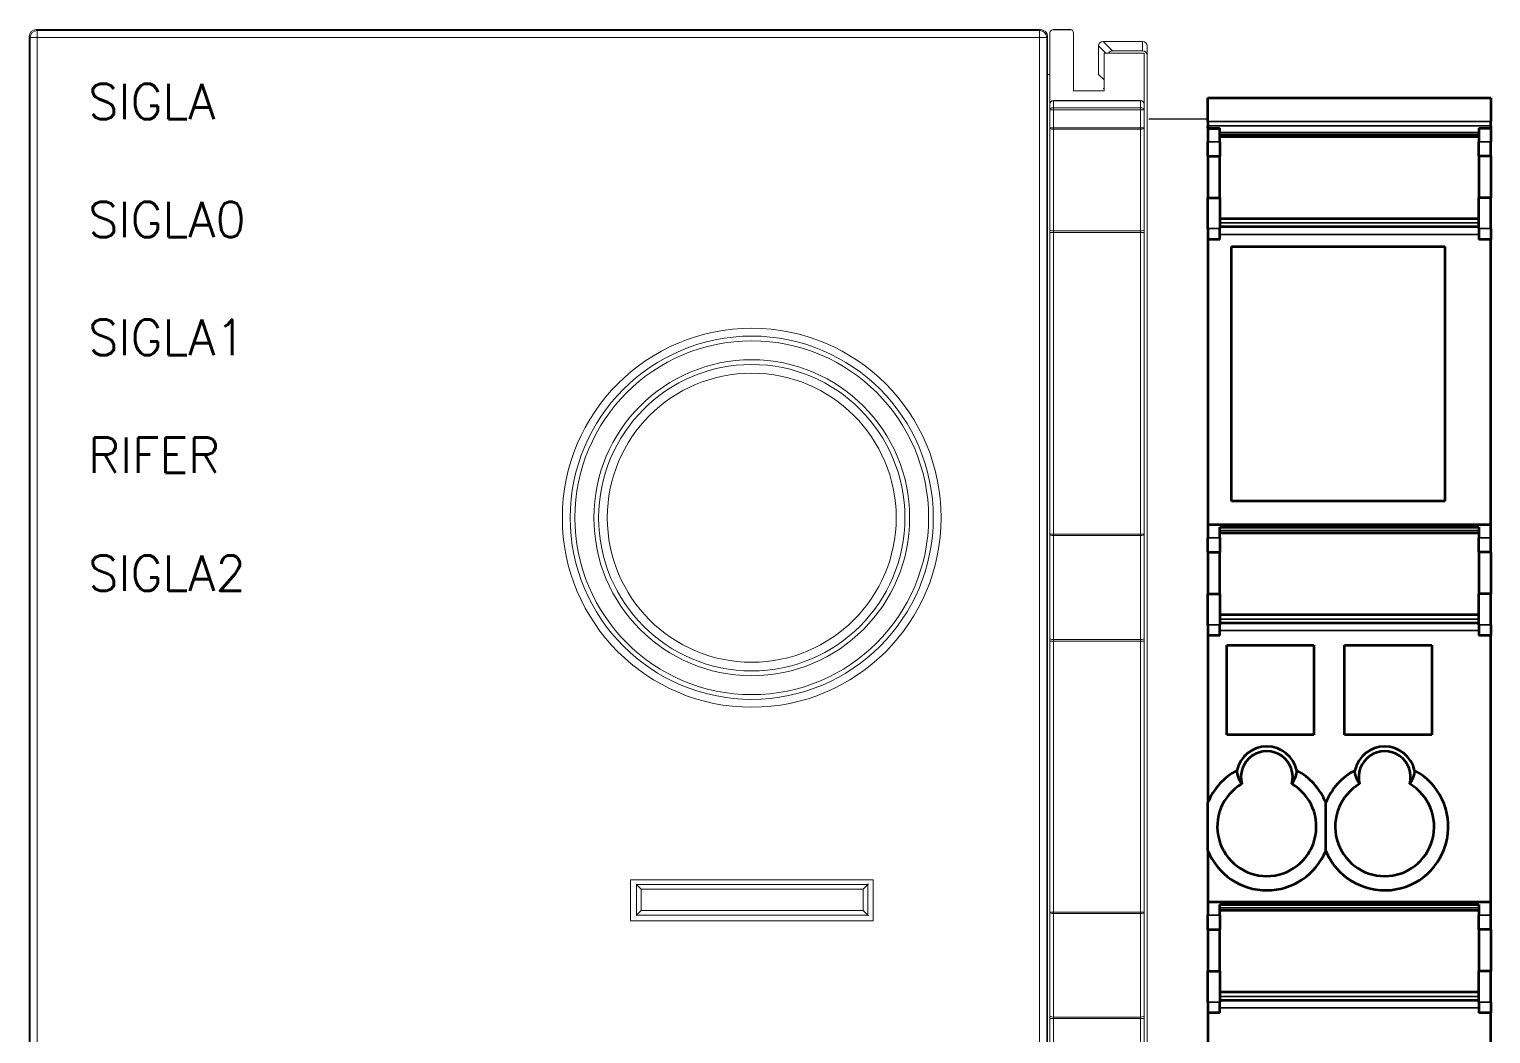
# Model space of a CAD drawing. Extents: x 0 to 62, y 0 to 98.8.
# Drawn here: x 0 to 62, y 56.2 to 98.8 of the extents above; entities that cross this region are included whole.
import ezdxf

# ---------------------------------------------------------------- set-up
doc = ezdxf.new("R2010")
doc.units = 0
doc.header["$LTSCALE"] = 4
doc.linetypes.add('CONTINUA', pattern=[0])
doc.layers.get('0').update_dxf_attribs({"linetype": 'CONTINUOUS'})
doc.layers.add('Sichtbar (ISO)', color=7, linetype='CONTINUOUS', lineweight=50)
doc.layers.add('Sichtbar schmal (ISO)', color=7, linetype='CONTINUOUS', lineweight=35)
doc.styles.get("Standard").update_dxf_attribs({"font": 'romans.shx'})

msp = doc.modelspace()

# ---------------------------------------------------------------- linework, layer by layer
msp.add_line((50, 95), (47.5, 95))
at = {"layer": 'Sichtbar (ISO)', "linetype": 'Continuous', "lineweight": 18}
for p, q in [((42.9, 98.8), (0.3, 98.8)), ((18.775, 98.801), (0.351, 98.801)), ((18.884, 98.801), (18.775, 98.801)), ((18.922, 98.801), (18.884, 98.801)), ((38.125, 98.801), (19.701, 98.801)), ((38.234, 98.801), (38.125, 98.801)), ((38.272, 98.801), (38.234, 98.801)), ((38.595, 98.8), (38.595, 98.801)), ((38.71, 98.8), (38.595, 98.801)), ((43.295, 98.652), (43.295, 95.646)), ((44.142, 98.814), (43.442, 98.802)), ((44.295, 98.664), (44.295, 96.2)), ((0, 98.5), (0, 0.3)), ((43.2, 55.67), (43.2, 98.5)), ((45.36, 96.901), (45.36, 98.101)), ((45.56, 98.301), (47.23, 98.301)), ((47.43, 95.526), (47.43, 98.101)), ((45.595, 96.2), (45.595, 97.8)), ((45.595, 97.8), (47.295, 97.8)), ((47.23, 97.901), (45.96, 97.901)), ((47.295, 95.646), (47.295, 97.8)), ((43.295, 96.901), (43.2, 96.901)), ((44.295, 96.2), (45.595, 96.2)), ((43.295, 95.401), (43.295, 95.646)), ((47.145, 95.796), (43.445, 95.796)), ((47.295, 95.646), (47.295, 95.401)), ((47.43, 95.526), (47.43, 94.135)), ((43.295, 95.401), (43.295, 94.63)), ((47.295, 94.63), (47.295, 95.401)), ((43.295, 94.63), (43.295, 90.317)), ((47.295, 90.317), (47.295, 94.63)), ((47.43, 94.12), (47.43, 94.135)), ((47.43, 93.664), (47.43, 94.12)), ((47.43, 93.055), (47.43, 93.664)), ((47.43, 93.055), (47.43, 91.293)), ((47.43, 89.982), (47.43, 91.293)), ((43.295, 90.317), (43.295, 90.202)), ((43.295, 90.202), (43.295, 77.403)), ((47.295, 90.202), (47.295, 90.317)), ((47.295, 77.403), (47.295, 90.202)), ((47.43, 89.526), (47.43, 89.982)), ((47.43, 77.438), (47.43, 89.526)), ((43.295, 77.403), (43.295, 72.991)), ((47.295, 72.991), (47.295, 77.403)), ((47.43, 77.32), (47.43, 77.438)), ((47.43, 76.864), (47.43, 77.32)), ((47.43, 76.254), (47.43, 76.864)), ((47.43, 76.254), (47.43, 74.503)), ((47.43, 73.182), (47.43, 74.503)), ((47.43, 72.726), (47.43, 73.182)), ((43.295, 72.991), (43.295, 72.867)), ((43.295, 72.867), (43.295, 61.373)), ((47.295, 72.867), (47.295, 72.991)), ((47.295, 61.373), (47.295, 72.867)), ((47.43, 61.438), (47.43, 72.726)), ((25.5, 61), (25.5, 62.75)), ((25.5, 62.75), (35.8, 62.75)), ((35.8, 62.75), (35.8, 61)), ((25.74, 62.573), (25.765, 62.548)), ((25.765, 62.548), (25.965, 62.348)), ((35.572, 62.548), (35.372, 62.348)), ((35.572, 62.548), (35.597, 62.572)), ((25.765, 61.241), (25.965, 61.441)), ((35.572, 61.24), (35.372, 61.44)), ((47.43, 61.438), (47.43, 61.32)), ((35.8, 61), (25.5, 61)), ((25.765, 61.241), (25.74, 61.217)), ((35.572, 61.24), (35.597, 61.216)), ((43.295, 61.373), (43.295, 56.989)), ((47.295, 56.989), (47.295, 61.373)), ((47.43, 61.32), (47.43, 60.864)), ((47.43, 60.254), (47.43, 60.864)), ((47.43, 60.254), (47.43, 58.503)), ((0, 58.466), (0, 58.357)), ((0, 58.357), (0, 53.701)), ((47.43, 57.182), (47.43, 58.503)), ((47.43, 57.182), (47.43, 56.726)), ((43.295, 56.989), (43.295, 56.865)), ((43.295, 56.865), (43.295, 42.723)), ((47.295, 56.865), (47.295, 56.989)), ((47.295, 42.723), (47.295, 56.865)), ((47.43, 56.726), (47.43, 43.038))]:
    msp.add_line(p, q, dxfattribs=at)
at = {"layer": 'Sichtbar (ISO)'}
for p, q in [((50, 94.9), (50, 95.9)), ((50, 95.9), (62, 95.9)), ((62, 95.9), (62, 94.9)), ((50, 94.9), (50, 94.717)), ((62, 94.717), (62, 94.9)), ((50, 94.617), (50, 94.717)), ((50, 94.617), (50, 94.612)), ((50, 94.617), (50.5, 94.617)), ((50, 94.612), (50, 94.042)), ((50, 94.612), (50.5, 94.612)), ((50.5, 94.612), (50.5, 94.617)), ((50.5, 94.042), (50.5, 94.612)), ((50.5, 94.26), (61.5, 94.26)), ((61.5, 94.617), (62, 94.617)), ((61.5, 94.617), (61.5, 94.612)), ((62, 94.612), (61.5, 94.612)), ((61.5, 94.612), (61.5, 94.042)), ((62, 94.717), (62, 94.617)), ((62, 94.617), (62, 94.612)), ((62, 94.612), (62, 94.042)), ((50, 93.433), (50, 94.042)), ((50.5, 94.042), (50.5, 93.433)), ((61.5, 93.433), (61.5, 94.042)), ((62, 93.433), (62, 94.042)), ((50, 93.433), (50, 91.671)), ((50, 93.433), (50.5, 93.433)), ((50.5, 91.671), (50.5, 93.433)), ((61.5, 93.433), (61.5, 91.671)), ((62, 93.433), (61.5, 93.433)), ((62, 93.433), (62, 91.671)), ((50, 90.36), (50, 91.671)), ((50, 91.671), (50.5, 91.671)), ((50.5, 91.671), (50.5, 90.36)), ((62, 91.671), (61.5, 91.671)), ((61.5, 90.36), (61.5, 91.671)), ((62, 90.36), (62, 91.671)), ((50.5, 90.795), (61.5, 90.795)), ((50, 90.36), (50, 89.9)), ((50.5, 90.447), (61.5, 90.447)), ((50.5, 89.9), (50.5, 90.36)), ((61.5, 90.36), (61.5, 89.9)), ((62, 90.36), (62, 89.9)), ((50, 89.9), (50, 77.812)), ((50.5, 89.9), (50, 89.9)), ((51, 89.6), (60.05, 89.6)), ((51, 78.8), (51, 89.6)), ((60.05, 89.6), (60.05, 78.8)), ((62, 89.9), (61.5, 89.9)), ((62, 77.812), (62, 89.9)), ((60.05, 78.8), (51, 78.8)), ((50, 77.812), (50, 77.242)), ((50, 77.812), (62, 77.812)), ((50.5, 77.703), (61.5, 77.703)), ((50.5, 77.242), (50.5, 77.703)), ((61.5, 77.703), (61.5, 77.242)), ((62, 77.242), (62, 77.812)), ((50, 76.633), (50, 77.242)), ((50.5, 77.46), (61.5, 77.46)), ((50.5, 77.242), (50.5, 76.633)), ((61.5, 76.633), (61.5, 77.242)), ((62, 76.633), (62, 77.242)), ((50, 76.633), (50, 74.871)), ((50, 76.633), (50.5, 76.633)), ((50.5, 74.871), (50.5, 76.633)), ((61.5, 76.633), (61.5, 74.871)), ((62, 76.633), (61.5, 76.633)), ((62, 76.633), (62, 74.871)), ((50, 73.56), (50, 74.871)), ((50, 74.871), (50.5, 74.871)), ((50.5, 74.871), (50.5, 73.56)), ((61.5, 73.56), (61.5, 74.871)), ((62, 74.871), (61.5, 74.871)), ((62, 73.56), (62, 74.871)), ((50.5, 73.995), (61.5, 73.995)), ((50, 73.56), (50, 73.1)), ((50.5, 73.647), (61.5, 73.647)), ((50.5, 73.1), (50.5, 73.56)), ((61.5, 73.56), (61.5, 73.1)), ((62, 73.56), (62, 73.1)), ((50, 73.1), (50, 66.02)), ((50.5, 73.1), (50, 73.1)), ((50.8, 68.9), (50.8, 72.7)), ((50.8, 72.7), (54.5, 72.7)), ((54.5, 72.7), (54.5, 68.9)), ((55.8, 68.9), (55.8, 72.7)), ((55.8, 72.7), (59.5, 72.7)), ((59.5, 72.7), (59.5, 68.9)), ((62, 73.1), (61.5, 73.1)), ((62, 61.812), (62, 73.1)), ((54.5, 68.9), (50.8, 68.9)), ((59.5, 68.9), (55.8, 68.9)), ((55, 63.98), (55, 66.02)), ((50, 63.98), (50, 61.812)), ((50, 61.812), (62, 61.812)), ((50, 61.812), (50, 61.242)), ((50.5, 61.703), (61.5, 61.703)), ((50.5, 61.242), (50.5, 61.703)), ((50.5, 61.46), (61.5, 61.46)), ((61.5, 61.703), (61.5, 61.242)), ((62, 61.242), (62, 61.812)), ((50, 60.633), (50, 61.242)), ((50.5, 61.242), (50.5, 60.633)), ((61.5, 60.633), (61.5, 61.242)), ((62, 60.633), (62, 61.242)), ((50, 60.633), (50, 58.871)), ((50, 60.633), (50.5, 60.633)), ((50.5, 58.871), (50.5, 60.633)), ((61.5, 60.633), (61.5, 58.871)), ((62, 60.633), (61.5, 60.633)), ((62, 60.633), (62, 58.871)), ((50, 57.56), (50, 58.871)), ((50, 58.871), (50.5, 58.871)), ((50.5, 58.871), (50.5, 57.56)), ((61.5, 57.56), (61.5, 58.871)), ((62, 58.871), (61.5, 58.871)), ((62, 57.56), (62, 58.871)), ((50.5, 57.995), (61.5, 57.995)), ((50, 57.56), (50, 57.1)), ((50, 57.1), (50, 50.02)), ((50.5, 57.1), (50, 57.1)), ((50.5, 57.647), (61.5, 57.647)), ((50.5, 57.1), (50.5, 57.56)), ((61.5, 57.56), (61.5, 57.1)), ((62, 57.1), (61.5, 57.1)), ((62, 57.56), (62, 57.1)), ((62, 43.412), (62, 57.1))]:
    msp.add_line(p, q, dxfattribs=at)
at = {"layer": 'Sichtbar (ISO)', "linetype": 'Continuous', "lineweight": 18}
for radius in [8.035, 6.128]:
    msp.add_circle((30.65, 78.1), radius, dxfattribs=at)
for centre, radius, start, end in [((0.351, 98.501), 0.3, 89.99996, 94.67944), ((18.775, 98.651), 0.15, 83.38037, 90), ((19.701, 98.501), 0.3, 89.99996, 94.67944), ((38.125, 98.651), 0.15, 83.38037, 90), ((43.445, 98.652), 0.15, 122.7916, 180), ((43.445, 98.652), 0.15, 91, 122.7916), ((44.145, 98.664), 0.15, 59.2084, 91), ((44.145, 98.664), 0.15, 0, 59.2084), ((45.56, 98.101), 0.2, 90, 180), ((47.23, 98.101), 0.2, 0, 90), ((45.96, 97.701), 0.2, 91.00319, 150.48018), ((45.96, 97.701), 0.2, 90, 91.00319), ((47.23, 97.701), 0.2, 0, 90), ((45.56, 96.501), 0.2, 270, 271.00319), ((45.56, 96.501), 0.2, 271.00319, 280.17131), ((43.445, 95.646), 0.15, 90, 180), ((47.145, 95.646), 0.15, 0, 90), ((0.3, 58.466), 0.3, 177.36011, 180)]:
    msp.add_arc(centre, radius, start, end, dxfattribs=at)
at = {"layer": 'Sichtbar (ISO)'}
for centre, radius, start, end in [((52.5, 67.1), 1.3, 12.58858, 167.41142), ((57.5, 67.1), 1.3, 12.58858, 167.41142), ((52.5, 67.1), 1.1, 344.81689, 195.18311), ((57.5, 67.1), 1.1, 344.81689, 195.18311), ((52.5, 65), 2.7, 118.02825, 157.80839), ((52.5, 65), 2.7, 22.19161, 61.97175), ((57.5, 65), 2.7, 202.19161, 61.97175), ((57.5, 65), 2.7, 118.02825, 157.80839), ((52.5, 65), 2.1, 120.36623, 59.63377), ((57.5, 65), 2.1, 120.36623, 59.63377), ((52.5, 65), 2.7, 202.19161, 337.80839)]:
    msp.add_arc(centre, radius, start, end, dxfattribs=at)
at = {"layer": 'Sichtbar (ISO)', "linetype": 'Continuous', "lineweight": 18}
for centre, major_axis, ratio, start_param, end_param in [((0.3, 98.5), (-0.212, 0.212), 0.999924, 5.497825, 7.068545), ((18.884, 98.501), (0, 0.3), 0.008727, 0, 0.081672), ((18.922, 98.501), (0, -0.3), 0.008727, 3.05992, 3.141593), ((38.234, 98.501), (0, 0.3), 0.008727, 0, 0.081672), ((38.272, 98.501), (0, -0.3), 0.008727, 3.05992, 3.141593), ((42.9, 98.5), (0.212, 0.212), 0.999924, 5.497825, 7.068545), ((0.3, 58.357), (0, 0.3), 0.999848, 1.524721, 1.570796)]:
    msp.add_ellipse(centre, major_axis=major_axis, ratio=ratio, start_param=start_param, end_param=end_param, dxfattribs=at)
at = {"layer": 'Sichtbar (ISO)'}
for points, knots in [([(51.438, 66.812), (51.422, 66.836), (51.406, 66.861), (51.308, 67.028), (51.248, 67.2), (51.231, 67.383)], [0.3009031, 0.3009031, 0.3009031, 0.3009031, 0.31292902, 0.31292902, 0.38347432, 0.38347432, 0.38347432, 0.38347432]), ([(53.769, 67.383), (53.752, 67.2), (53.692, 67.028), (53.608, 66.885), (53.594, 66.861), (53.578, 66.836), (53.562, 66.812)], [-0.0705453, -0.0705453, -0.0705453, -0.0705453, 0, 0, 0, 0.01202592, 0.01202592, 0.01202592, 0.01202592]), ([(56.438, 66.812), (56.422, 66.836), (56.406, 66.861), (56.308, 67.028), (56.248, 67.2), (56.231, 67.383)], [0.3009031, 0.3009031, 0.3009031, 0.3009031, 0.31292902, 0.31292902, 0.38347432, 0.38347432, 0.38347432, 0.38347432]), ([(58.769, 67.383), (58.752, 67.2), (58.692, 67.028), (58.608, 66.885), (58.594, 66.861), (58.578, 66.836), (58.562, 66.812)], [-0.0705453, -0.0705453, -0.0705453, -0.0705453, 0, 0, 0, 0.01202592, 0.01202592, 0.01202592, 0.01202592])]:
    msp.add_open_spline(points, degree=3, knots=knots, dxfattribs=at)
msp.add_rational_spline([(50, 63.98), (50, 65), (50, 66.02)], [1, 1.08, 1], degree=2, dxfattribs=at)
at = {"layer": 'Sichtbar schmal (ISO)', "linetype": 'Continuous', "lineweight": 18}
for p, q in [((0.338, 98.762), (0.3, 98.8)), ((42.862, 98.762), (0.338, 98.762)), ((0.338, 98.762), (0.338, 98.462)), ((0.351, 98.8), (0.351, 98.801)), ((18.775, 98.8), (18.775, 98.801)), ((19.701, 98.8), (19.701, 98.801)), ((38.125, 98.8), (38.125, 98.801)), ((42.9, 98.8), (42.862, 98.762)), ((42.862, 98.462), (42.862, 98.762)), ((43.364, 98.778), (44.222, 98.793)), ((0, 98.5), (0.038, 98.462)), ((0.038, 98.462), (0.038, 0.338)), ((0.338, 98.462), (0.038, 98.462)), ((0.338, 0.338), (0.338, 98.462)), ((0.338, 98.462), (42.862, 98.462)), ((42.862, 98.462), (42.862, 55.708)), ((43.162, 98.462), (42.862, 98.462)), ((43.162, 98.462), (43.2, 98.5)), ((43.162, 55.708), (43.162, 98.462)), ((45.665, 97.8), (45.36, 98.105)), ((45.556, 98.301), (45.956, 97.901)), ((47.23, 97.901), (47.23, 98.301)), ((45.36, 96.897), (45.595, 96.662)), ((43.445, 95.796), (43.445, 95.782)), ((43.445, 95.782), (47.145, 95.782)), ((43.445, 95.782), (43.445, 95.484)), ((47.145, 95.484), (43.445, 95.484)), ((43.445, 95.484), (43.445, 95.401)), ((47.145, 95.782), (47.145, 95.796)), ((47.145, 95.484), (47.145, 95.782)), ((47.145, 95.401), (47.145, 95.484)), ((43.295, 95.401), (43.445, 95.401)), ((43.445, 95.401), (47.145, 95.401)), ((43.445, 94.63), (43.445, 95.401)), ((47.145, 95.401), (47.295, 95.401)), ((47.145, 95.401), (47.145, 94.63)), ((43.445, 94.63), (43.295, 94.63)), ((47.145, 94.63), (43.445, 94.63)), ((43.445, 94.63), (43.445, 94.573)), ((43.445, 94.573), (47.145, 94.573)), ((43.445, 90.259), (43.445, 94.573)), ((47.295, 94.63), (47.145, 94.63)), ((47.145, 94.573), (47.145, 94.63)), ((47.145, 94.573), (47.145, 90.259)), ((43.295, 90.202), (43.445, 90.202)), ((47.145, 90.259), (43.445, 90.259)), ((43.445, 90.202), (43.445, 90.259)), ((43.445, 90.202), (47.145, 90.202)), ((43.445, 77.403), (43.445, 90.202)), ((47.145, 90.259), (47.145, 90.202)), ((47.295, 90.202), (47.145, 90.202)), ((47.145, 90.202), (47.145, 77.403)), ((43.445, 77.403), (43.295, 77.403)), ((47.145, 77.403), (43.445, 77.403)), ((43.445, 77.403), (43.445, 77.341)), ((43.445, 77.341), (47.145, 77.341)), ((43.445, 72.929), (43.445, 77.341)), ((47.295, 77.403), (47.145, 77.403)), ((47.145, 77.341), (47.145, 77.403)), ((47.145, 77.341), (47.145, 72.929)), ((43.295, 72.867), (43.445, 72.867)), ((47.145, 72.929), (43.445, 72.929)), ((43.445, 72.867), (43.445, 72.929)), ((43.445, 72.867), (47.145, 72.867)), ((43.445, 61.373), (43.445, 72.867)), ((47.145, 72.929), (47.145, 72.867)), ((47.295, 72.867), (47.145, 72.867)), ((47.145, 72.867), (47.145, 61.373)), ((25.765, 62.548), (25.765, 61.241)), ((35.572, 62.548), (25.765, 62.548)), ((25.965, 61.441), (25.965, 62.348)), ((25.965, 62.348), (35.372, 62.348)), ((35.372, 62.348), (35.372, 61.44)), ((35.572, 61.24), (35.572, 62.548)), ((35.372, 61.44), (25.965, 61.441)), ((25.765, 61.241), (35.572, 61.24)), ((43.445, 61.373), (43.295, 61.373)), ((47.145, 61.373), (43.445, 61.373)), ((43.445, 61.373), (43.445, 61.311)), ((43.445, 61.311), (47.145, 61.311)), ((43.445, 56.927), (43.445, 61.311)), ((47.295, 61.373), (47.145, 61.373)), ((47.145, 61.311), (47.145, 61.373)), ((47.145, 61.311), (47.145, 56.927)), ((43.295, 56.865), (43.445, 56.865)), ((47.145, 56.927), (43.445, 56.927)), ((43.445, 56.865), (43.445, 56.927)), ((43.445, 56.865), (47.145, 56.865)), ((43.445, 42.723), (43.445, 56.865)), ((47.145, 56.927), (47.145, 56.865)), ((47.295, 56.865), (47.145, 56.865)), ((47.145, 56.865), (47.145, 42.723))]:
    msp.add_line(p, q, dxfattribs=at)
at = {"layer": 'Sichtbar schmal (ISO)'}
for p, q in [((50, 94.9), (62, 94.9)), ((50, 94.717), (62, 94.717)), ((50.5, 94.429), (61.5, 94.429)), ((50.5, 94.353), (61.5, 94.353)), ((50, 94.042), (50.5, 94.042)), ((62, 94.042), (61.5, 94.042)), ((50.5, 90.603), (61.5, 90.603)), ((50, 90.36), (50.5, 90.36)), ((50.5, 90.115), (61.5, 90.115)), ((62, 90.36), (61.5, 90.36)), ((50.5, 77.553), (61.5, 77.553)), ((50, 77.242), (50.5, 77.242)), ((62, 77.242), (61.5, 77.242)), ((50.5, 73.803), (61.5, 73.803)), ((50, 73.56), (50.5, 73.56)), ((50.5, 73.315), (61.5, 73.315)), ((62, 73.56), (61.5, 73.56)), ((50.5, 61.553), (61.5, 61.553)), ((50, 61.242), (50.5, 61.242)), ((62, 61.242), (61.5, 61.242)), ((50.5, 57.803), (61.5, 57.803)), ((50, 57.56), (50.5, 57.56)), ((50.5, 57.315), (61.5, 57.315)), ((62, 57.56), (61.5, 57.56))]:
    msp.add_line(p, q, dxfattribs=at)
at = {"layer": 'Sichtbar schmal (ISO)', "linetype": 'Continuous', "lineweight": 18}
for radius in [7.702, 7.502, 6.698, 6.498]:
    msp.add_circle((30.65, 78.1), radius, dxfattribs=at)
for centre, major_axis, ratio, start_param, end_param in [((0.338, 98.462), (-0.212, -0.212), 0.999924, 3.927029, 5.497749), ((42.862, 98.462), (-0.212, 0.212), 0.999924, 3.927029, 5.497749), ((43.445, 95.646), (-0.15, 0), 0.911407, 4.712389, 6.283185), ((43.445, 95.401), (-0.15, 0), 0.549201, 4.712389, 6.283185), ((47.145, 95.646), (0.15, 0), 0.911407, 0, 1.570796), ((47.145, 95.401), (0.15, 0), 0.549201, 0, 1.570796), ((43.445, 94.63), (-0.15, 0), 0.382993, 0, 1.570796), ((47.145, 94.63), (0.15, 0), 0.382993, 4.712389, 6.283185), ((43.445, 90.317), (-0.15, 0), 0.382993, 0, 1.570796), ((47.145, 90.317), (0.15, 0), 0.382993, 4.712389, 6.283185), ((43.445, 77.403), (-0.15, 0), 0.414024, 0, 1.570796), ((47.145, 77.403), (0.15, 0), 0.414024, 4.712389, 6.283185), ((43.445, 72.991), (-0.15, 0), 0.414024, 0, 1.570796), ((47.145, 72.991), (0.15, 0), 0.414024, 4.712389, 6.283185), ((43.445, 61.373), (-0.15, 0), 0.414024, 0, 1.570796), ((47.145, 61.373), (0.15, 0), 0.414024, 4.712389, 6.283185), ((0.3, 58.466), (-0.3, 0), 0.999848, 6.23711, 6.283185), ((43.445, 56.989), (-0.15, 0), 0.414024, 0, 1.570796), ((47.145, 56.989), (0.15, 0), 0.414024, 4.712389, 6.283185)]:
    msp.add_ellipse(centre, major_axis=major_axis, ratio=ratio, start_param=start_param, end_param=end_param, dxfattribs=at)

# ---------------------------------------------------------------- texts
at = {"color": 3, "linetype": 'CONTINUA'}
for tag, p, s, flags in [('SIGLA', (2.5, 95), 'SIGLA ?', 8), ('SIGLA0', (2.5, 90), '', 9), ('SIGLA1', (2.5, 85), '', 9), ('RIFER', (2.5, 80), 'RIFER ?', 8), ('SIGLA2', (2.5, 75), '', 9)]:
    msp.add_attdef(tag, p, s, height=1.5, dxfattribs=dict(at, flags=flags))

doc.saveas('drawing.dxf')
